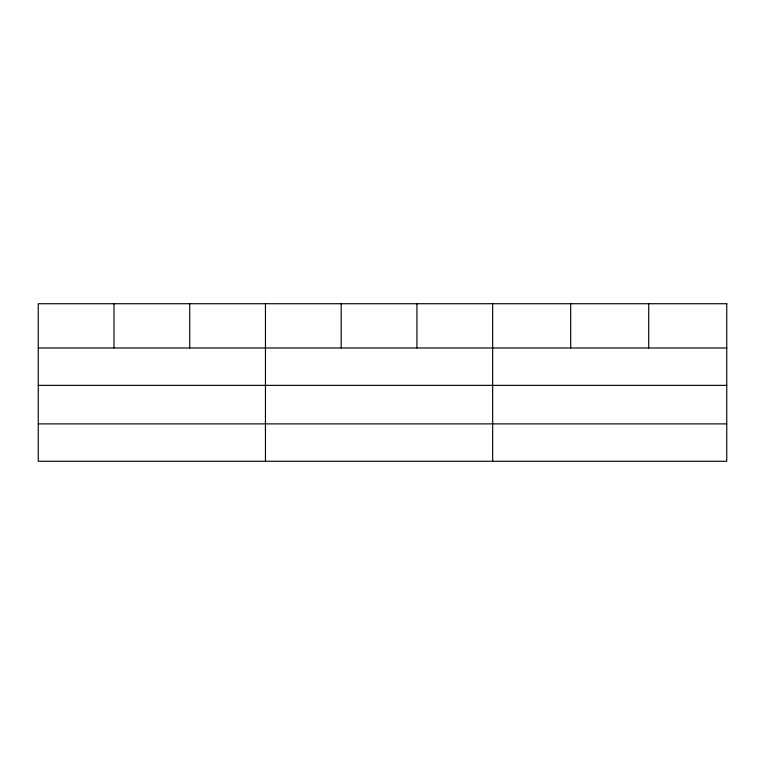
<?xml version="1.0" encoding="UTF-8"?>
<svg xmlns="http://www.w3.org/2000/svg" width="765" height="765" viewBox="0 0 765 765"><rect width="100%" height="100%" fill="white"/><g stroke="black" fill="none" stroke-linecap="round" stroke-linejoin="round"><path stroke-width="1.15" d="M38.25 347.979L726.75 347.979M38.25 385.369L726.75 385.369M38.25 423.887L726.75 423.887M648.72 303.724L648.72 347.979M570.69 303.724L570.69 347.979M492.66 303.724L492.66 461.276M416.925 303.724L416.925 347.979M341.19 303.724L341.19 347.979M265.455 303.724L265.455 461.276M189.72 303.724L189.72 347.979M113.985 303.724L113.985 347.979M726.75 303.724L38.25 303.724L38.25 461.276L726.75 461.276L726.75 303.724"/></g></svg>
